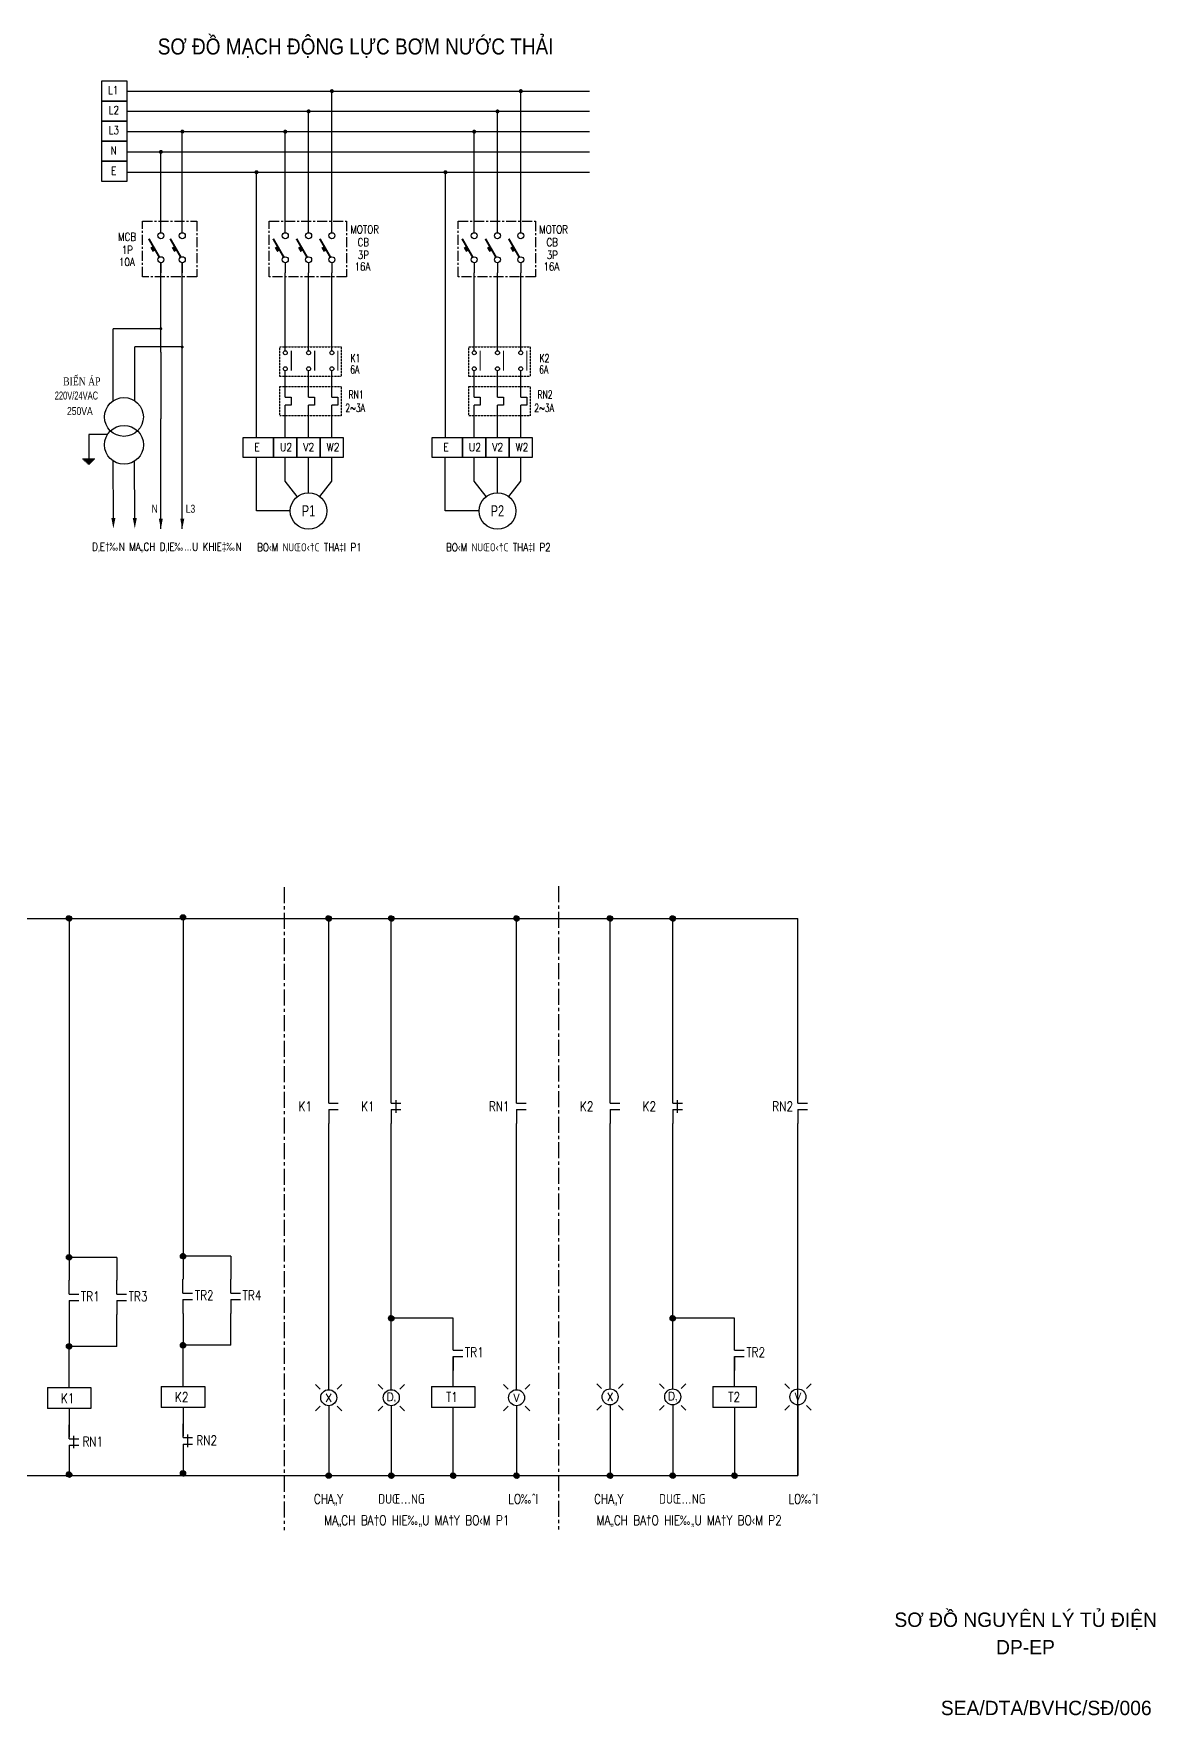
# Model space of a CAD drawing. Extents: x -157227 to -71197, y 203598 to 259601.
# Drawn here: x -106257 to -71197, y 203598 to 256151 of the extents above; entities that cross this region are included whole.
import ezdxf
from ezdxf.enums import TextEntityAlignment as Align

# ---------------------------------------------------------------- set-up
doc = ezdxf.new("R2010")
doc.units = 0
doc.header["$MEASUREMENT"] = 0
for name, pattern in [('CENTER', [2, 1.25, -0.25, 0.25, -0.25]), ('CONTINOUS', [0]), ('DASHED', [0.75, 0.5, -0.25]), ('HIDDEN', [0.375, 0.25, -0.125]), ('HIDDEN2', [0.1875, 0.125, -0.0625])]:
    doc.linetypes.add(name, pattern=pattern)
for name, color, linetype in [('0-----E-text', 3, 'Continuous'), ('0---TBD', 2, 'Continuous'), ('0---TEXT', 3, 'Continuous'), ('0-TEXTDIEN', 4, 'Continuous'), ('1-DAY', 4, 'DASHED'), ('2', 4, 'Continuous'), ('3', 3, 'Continuous'), ('4', 2, 'Continuous'), ('CHU', 2, 'Continuous'), ('CHUTO', 3, 'Continuous'), ('HIIDEN', 2, 'HIDDEN2'), ('PHU KIEN', 8, 'Continuous'), ('TBD', 2, 'Continuous'), ('TEXT', 7, 'Continuous'), ('TEXT-CS', 3, 'Continuous')]:
    doc.layers.add(name, color=color, linetype=linetype)
doc.layers.add('0---TBD---SD', color=2, linetype='Continuous', lineweight=25)
doc.layers.add('DAY DAN', color=4, linetype='HIDDEN', lineweight=25)
doc.styles.add('AVANTH', font='VHAVAN_0.SHX')
doc.styles.add('E-text', font='arial.ttf', dxfattribs={"width": 0.8})
doc.styles.add('ROMANS', font='romans1.shx', dxfattribs={"width": 0.8})
doc.styles.add('Romans1', font='romans1.shx', dxfattribs={"width": 0.6})
doc.styles.add('TEXT1', font='VHARIAL_4.TTF', dxfattribs={"width": 0.85, "height": 200})
doc.styles.add('VNS', font='vns.shx', dxfattribs={"width": 0.8})

# ---------------------------------------------------------------- blocks, each defined once
blk = doc.blocks.new('NETCHAM')
at = {"layer": 'PHU KIEN', "ltscale": 40}
h = blk.add_hatch(dxfattribs=at)
h.set_pattern_fill('ANSI31', color=2, scale=4.125, style=0)
h.set_pattern_definition([(45, (-1132542.619, -1771621.8266), (-0.36460193405, 0.36460193405), [])])
h.paths.add_polyline_path([(49.5, 0, 1), (-49.5, 0, 1)])
at = {"layer": 'PHU KIEN', "color": 2, "ltscale": 40}
blk.add_circle((0, 0), 49.5, dxfattribs=at)
blk = doc.blocks.new('TDM')
at = {"layer": '0---TBD---SD'}
for p, q in [((334849, 442398), (334849, 442782)), ((334849, 442398), (335027, 442398)), ((334938, 442398), (335115, 442398)), ((334849, 442221), (334849, 441837)), ((334849, 442221), (335027, 442221)), ((334938, 442221), (335115, 442221))]:
    blk.add_line(p, q, dxfattribs=at)
blk = doc.blocks.new('TDD')
at = {"layer": '0---TBD---SD'}
for p, q in [((333884, 442398), (333884, 442782)), ((333884, 442398), (334150, 442398)), ((334017, 442138), (334017, 442480)), ((333884, 442221), (333884, 441837)), ((333884, 442221), (334150, 442221))]:
    blk.add_line(p, q, dxfattribs=at)
blk = doc.blocks.new('di17')
at = {"layer": 'TBD', "color": 7}
for p, q in [((-159, 159), (-247, 247)), ((159, 159), (247, 247)), ((-159, -159), (-247, -247)), ((159, -159), (247, -247))]:
    blk.add_line(p, q, dxfattribs=at)
at = {"layer": 'TBD'}
blk.add_circle((0, 0), 150, dxfattribs=at)
at = {"layer": 'TBD', "color": 7, "style": 'Romans1'}
blk.add_text('D‚', height=150, dxfattribs=at).set_placement((0, 0), align=Align.MIDDLE)
blk = doc.blocks.new('di18')
at = {"layer": 'TBD', "color": 7}
for p, q in [((-159, 159), (-247, 247)), ((159, 159), (247, 247)), ((-159, -159), (-247, -247)), ((159, -159), (247, -247))]:
    blk.add_line(p, q, dxfattribs=at)
at = {"layer": 'TBD'}
blk.add_circle((0, 0), 150, dxfattribs=at)
at = {"layer": 'TBD', "color": 7, "style": 'Romans1'}
blk.add_text('V', height=150, dxfattribs=at).set_placement((0, 0), align=Align.MIDDLE)
blk = doc.blocks.new('di19')
at = {"layer": 'TBD', "color": 7}
for p, q in [((-159, 159), (-247, 247)), ((159, 159), (247, 247)), ((-159, -159), (-247, -247)), ((159, -159), (247, -247))]:
    blk.add_line(p, q, dxfattribs=at)
at = {"layer": 'TBD'}
blk.add_circle((0, 0), 150, dxfattribs=at)
at = {"layer": 'TBD', "color": 7, "style": 'Romans1'}
blk.add_text('X', height=150, dxfattribs=at).set_placement((0, 0), align=Align.MIDDLE)
blk = doc.blocks.new('DI2')
at = {"layer": 'TBD'}
for p, q in [((0, 1000), (0, 1250)), ((0, 250), (0, 0))]:
    blk.add_line(p, q, dxfattribs=at)
for points, const_width in [([(-37, 390), (-302, 850)], 50), ([(-177, 533), (-239, 641)], 60)]:
    blk.add_lwpolyline(points, dxfattribs=dict(at, const_width=const_width))
for centre in [(0, 925), (0, 325)]:
    blk.add_circle(centre, 75, dxfattribs=at)
blk = doc.blocks.new('DOT')
at = {"const_width": 50}
blk.add_lwpolyline([(-25, 0, 1), (25, 0, 1)], format="xyb", close=True, dxfattribs=at)
blk = doc.blocks.new('CB')
at = {"const_width": 0.3}
blk.add_lwpolyline([(0, 1.5), (5, 1.5)], dxfattribs=at)
for centre in [(0.5, 0), (4.5, 0)]:
    blk.add_circle(centre, 0.5)

msp = doc.modelspace()

# ---------------------------------------------------------------- hatches: boundary and pattern name
at = {"layer": '2'}
h = msp.add_hatch(dxfattribs=at)
h.set_pattern_fill('ANSI31', color=256, scale=262.5, angle=315, style=0)
h.set_pattern_definition([(0, (-9671.31, 275318.48), (1e-14, 32.8125), [])])
h.paths.add_polyline_path([(-104311, 242898), (-104759, 242898), (-104535, 242673)])

# ---------------------------------------------------------------- linework, layer by layer
at = {"color": 1, "linetype": 'CENTER', "ltscale": 250}
for points in [[(-102855, 250295), (-101156, 250295), (-101156, 248556), (-102855, 248556)], [(-98896, 250294), (-96480, 250294), (-96480, 248555), (-98896, 248555)], [(-92992, 250294), (-90575, 250294), (-90575, 248555), (-92992, 248555)]]:
    msp.add_lwpolyline(points, close=True, dxfattribs=at)
at = {"color": 1, "linetype": 'CENTER', "ltscale": 400}
for points in [[(-98430, 229481), (-98430, 209382)], [(-89856, 229506), (-89856, 209406)]]:
    msp.add_lwpolyline(points, dxfattribs=at)
at = {"layer": '0---TBD', "const_width": 45}
for points in [[(-102303, 246928, 1), (-102258, 246928, 1)], [(-101634, 246359, 1), (-101589, 246359, 1)]]:
    msp.add_lwpolyline(points, format="xyb", close=True, dxfattribs=at)
at = {"layer": '2', "color": 4}
for p, q in [((-96935, 250019), (-96935, 254354)), ((-91031, 250019), (-91031, 254354)), ((-97663, 250019), (-97663, 253721)), ((-91759, 250019), (-91759, 253721)), ((-98392, 250019), (-98392, 253087)), ((-92487, 250019), (-92487, 253087)), ((-99290, 243525), (-99290, 251820)), ((-93386, 243525), (-93386, 251820)), ((-98392, 246239), (-98392, 248678)), ((-97663, 246239), (-97663, 248678)), ((-96935, 246239), (-96935, 248678)), ((-92487, 246239), (-92487, 248678)), ((-91759, 246239), (-91759, 248678)), ((-91031, 246239), (-91031, 248678)), ((-98392, 244791), (-98392, 245614)), ((-97663, 244791), (-97663, 245614)), ((-96935, 244791), (-96935, 245614)), ((-92487, 244791), (-92487, 245614)), ((-91759, 244791), (-91759, 245614)), ((-91031, 244791), (-91031, 245614)), ((-98392, 243525), (-98392, 244541)), ((-97663, 243525), (-97663, 244541)), ((-96935, 243525), (-96935, 244541)), ((-92487, 243525), (-92487, 244541)), ((-91759, 243525), (-91759, 244541)), ((-91031, 243525), (-91031, 244541)), ((-99295, 241234), (-99295, 242915)), ((-98392, 242163), (-98392, 242915)), ((-97663, 241805), (-97663, 242915)), ((-96935, 242163), (-96935, 242915)), ((-93390, 241234), (-93390, 242915)), ((-92487, 242163), (-92487, 242915)), ((-91759, 241805), (-91759, 242915)), ((-91031, 242163), (-91031, 242915)), ((-98016, 241684), (-98392, 242163)), ((-97311, 241684), (-96935, 242163)), ((-92112, 241684), (-92487, 242163)), ((-91406, 241684), (-91031, 242163)), ((-98235, 241234), (-99295, 241234)), ((-92331, 241234), (-93390, 241234))]:
    msp.add_line(p, q, dxfattribs=at)
at = {"layer": '2'}
for p, q in [((-101611, 249930), (-101611, 253071)), ((-102281, 249930), (-102281, 252439)), ((-102281, 246201), (-102281, 248992)), ((-101611, 245774), (-101611, 248992)), ((-101611, 247497), (-101611, 247505)), ((-101611, 247441), (-101611, 247449)), ((-103767, 244680), (-103767, 246928)), ((-102281, 246928), (-103767, 246928)), ((-103097, 244676), (-103097, 246359)), ((-101611, 246359), (-103097, 246359)), ((-102281, 246201), (-102281, 244109)), ((-101611, 240671), (-101611, 245774)), ((-102281, 240671), (-102281, 244109)), ((-104528, 243627), (-104528, 242867)), ((-103960, 243627), (-104528, 243627)), ((-103764, 241011), (-103770, 242797)), ((-103095, 241011), (-103100, 242793))]:
    msp.add_line(p, q, dxfattribs=at)
at = {"layer": '2', "color": 2}
for p, q in [((-98392, 244791), (-98204, 244791)), ((-98204, 244541), (-98392, 244541)), ((-98204, 244791), (-98204, 244541)), ((-97663, 244791), (-97476, 244791)), ((-97476, 244541), (-97663, 244541)), ((-97476, 244791), (-97476, 244541)), ((-96935, 244791), (-96748, 244791)), ((-96748, 244541), (-96935, 244541)), ((-96748, 244791), (-96748, 244541)), ((-92487, 244791), (-92300, 244791)), ((-92300, 244541), (-92487, 244541)), ((-92300, 244791), (-92300, 244541)), ((-91759, 244791), (-91571, 244791)), ((-91571, 244541), (-91759, 244541)), ((-91571, 244791), (-91571, 244541)), ((-91031, 244791), (-90843, 244791)), ((-90843, 244541), (-91031, 244541)), ((-90843, 244791), (-90843, 244541))]:
    msp.add_line(p, q, dxfattribs=at)
at = {"layer": '2', "color": 1, "linetype": 'HIDDEN2', "ltscale": 4}
for points in [[(-98563, 246361), (-96641, 246361), (-96641, 245439), (-98563, 245439)], [(-92659, 246361), (-90737, 246361), (-90737, 245439), (-92659, 245439)], [(-98563, 245126), (-96641, 245126), (-96641, 244205), (-98563, 244205)], [(-92659, 245126), (-90737, 245126), (-90737, 244205), (-92659, 244205)]]:
    msp.add_lwpolyline(points, close=True, dxfattribs=at)
at = {"layer": '2', "color": 2}
for points in [[(-99720, 242915), (-98756, 242915), (-98756, 243525), (-99720, 243525)], [(-98756, 242915), (-98027, 242915), (-98027, 243525), (-98756, 243525)], [(-98027, 242915), (-97299, 242915), (-97299, 243525), (-98027, 243525)], [(-97299, 242915), (-96571, 242915), (-96571, 243525), (-97299, 243525)], [(-93815, 242915), (-92851, 242915), (-92851, 243525), (-93815, 243525)], [(-92851, 242915), (-92123, 242915), (-92123, 243525), (-92851, 243525)], [(-92123, 242915), (-91395, 242915), (-91395, 243525), (-92123, 243525)], [(-91395, 242915), (-90667, 242915), (-90667, 243525), (-91395, 243525)]]:
    msp.add_lwpolyline(points, close=True, dxfattribs=at)
for points in [[(-103764, 240688, 0, 125, 0), (-103764, 241011, 125, 125, 0)], [(-103095, 240688, 0, 125, 0), (-103095, 241011, 125, 125, 0)], [(-102281, 240671, 0, 125, 0), (-102281, 240995, 125, 125, 0)], [(-101611, 240671, 0, 125, 0), (-101611, 240995, 125, 125, 0)]]:
    msp.add_lwpolyline(points, format="xyseb", dxfattribs=at)
for centre in [(-103435, 244172), (-103432, 243301)]:
    msp.add_circle(centre, 607, dxfattribs=at)
at = {"layer": '4'}
for points in [[(-104140, 254043), (-103331, 254043), (-103331, 254668), (-104140, 254668)], [(-104140, 253418), (-103331, 253418), (-103331, 254043), (-104140, 254043)], [(-104140, 252793), (-103331, 252793), (-103331, 253418), (-104140, 253418)], [(-104140, 252168), (-103331, 252168), (-103331, 252793), (-104140, 252793)], [(-104140, 251543), (-103331, 251543), (-103331, 252168), (-104140, 252168)]]:
    msp.add_lwpolyline(points, close=True, dxfattribs=at)
at = {"layer": 'CHU', "color": 2}
for p, q in [((-105828, 213839), (-105828, 213187)), ((-105828, 213839), (-104471, 213839)), ((-104471, 213839), (-104471, 213187)), ((-102267, 213874), (-102267, 213222)), ((-102267, 213874), (-100909, 213874)), ((-100909, 213874), (-100909, 213222)), ((-93824, 213874), (-93824, 213222)), ((-93824, 213874), (-92466, 213874)), ((-92466, 213874), (-92466, 213222)), ((-85029, 213874), (-85029, 213222)), ((-85029, 213874), (-83671, 213874)), ((-83671, 213874), (-83671, 213222)), ((-104471, 213187), (-105828, 213187)), ((-100909, 213222), (-102267, 213222)), ((-92466, 213222), (-93824, 213222)), ((-83671, 213222), (-85029, 213222))]:
    msp.add_line(p, q, dxfattribs=at)
at = {"layer": 'CHUTO', "color": 3}
for p, q in [((-137046, 228501), (-82368, 228501)), ((-105149, 228501), (-105149, 217911)), ((-101588, 228536), (-101588, 217946)), ((-97035, 223161), (-97035, 228501)), ((-95078, 223161), (-95078, 228501)), ((-91163, 223161), (-91163, 228501)), ((-88240, 223161), (-88240, 228501)), ((-86283, 223161), (-86283, 228501)), ((-82368, 223161), (-82368, 228501)), ((-97035, 213776), (-97035, 222091)), ((-95078, 213776), (-95078, 222091)), ((-91163, 213776), (-91163, 222091)), ((-88240, 213801), (-88240, 222091)), ((-86283, 213801), (-86283, 222091)), ((-82368, 211089), (-82368, 222091)), ((-105149, 217911), (-105149, 217193)), ((-103656, 217911), (-105149, 217911)), ((-103656, 217911), (-103656, 217193)), ((-101588, 217946), (-101588, 217228)), ((-100094, 217946), (-101588, 217946)), ((-100094, 217946), (-100094, 217228)), ((-105149, 216122), (-105149, 215128)), ((-103656, 215128), (-103656, 216122)), ((-101588, 216157), (-101588, 215163)), ((-100094, 215163), (-100094, 216157)), ((-93145, 216007), (-95078, 216007)), ((-93145, 215013), (-93145, 216007)), ((-84350, 216007), (-86283, 216007)), ((-84350, 215013), (-84350, 216007)), ((-105149, 213839), (-105149, 215128)), ((-103656, 215128), (-105149, 215128)), ((-101588, 213874), (-101588, 215163)), ((-100094, 215163), (-101588, 215163)), ((-93145, 213874), (-93145, 214812)), ((-84350, 213874), (-84350, 214812)), ((-105149, 213197), (-105149, 212291)), ((-101588, 213232), (-101588, 212326)), ((-97035, 213276), (-97035, 211089)), ((-95078, 213276), (-95078, 211089)), ((-93145, 211089), (-93145, 213222)), ((-91163, 213276), (-91163, 211089)), ((-88240, 213301), (-88240, 211089)), ((-86283, 213301), (-86283, 211089)), ((-84350, 213222), (-84350, 211089)), ((-82368, 213301), (-82368, 211089)), ((-105149, 211655), (-105149, 211124)), ((-101588, 211690), (-101588, 211159)), ((-137046, 211089), (-82368, 211089))]:
    msp.add_line(p, q, dxfattribs=at)
at = {"layer": 'DAY DAN', "linetype": 'ByBlock'}
for p, q in [((-103331, 254353), (-88887, 254354)), ((-103331, 253728), (-88887, 253723)), ((-103331, 253092), (-88887, 253088)), ((-103331, 252455), (-88887, 252454)), ((-103331, 251821), (-88887, 251821))]:
    msp.add_line(p, q, dxfattribs=at)
at = {"layer": 'HIIDEN', "linetype": 'CONTINOUS'}
for centre in [(-97663, 241234), (-91759, 241234)]:
    msp.add_circle(centre, 572, dxfattribs=at)
at = {"layer": 'TBD', "linetype": 'ByBlock', "const_width": 62.5}
for points in [[(-96966, 254354, 1), (-96904, 254354, 1)], [(-91062, 254354, 1), (-90999, 254354, 1)], [(-97695, 253721, 1), (-97632, 253721, 1)], [(-91790, 253721, 1), (-91728, 253721, 1)], [(-101639, 253091, 1), (-101577, 253091, 1)], [(-98423, 253087, 1), (-98360, 253087, 1)], [(-92518, 253087, 1), (-92456, 253087, 1)], [(-102311, 252455, 1), (-102249, 252455, 1)], [(-99322, 251820, 1), (-99259, 251820, 1)], [(-93417, 251820, 1), (-93355, 251820, 1)]]:
    msp.add_lwpolyline(points, format="xyb", close=True, dxfattribs=at)

# ---------------------------------------------------------------- block references
at = {"color": 0, "ltscale": 40, "xscale": 1.666666666656965, "yscale": 1.666666666656965, "zscale": 1.666666666656965}
for name, p in [('di19', (-97035, 213526)), ('di17', (-95078, 213526)), ('di18', (-91163, 213526)), ('di19', (-88240, 213551)), ('di17', (-86283, 213551)), ('di18', (-82368, 213551))]:
    msp.add_blockref(name, p, dxfattribs=at)
at = {"layer": '0---TBD', "xscale": 0.7199999997392297, "yscale": 0.7199999997392297, "zscale": 0.7199999997392297}
for p in [(-102281, 246928), (-101611, 246359)]:
    msp.add_blockref('DOT', p, dxfattribs=at)
at = {"layer": '1-DAY', "xscale": 1.25, "yscale": 1.25, "zscale": 1.25}
for p in [(-102281, 248680), (-101611, 248680), (-98392, 248678), (-97663, 248678), (-96935, 248678), (-92487, 248678), (-91759, 248678), (-91031, 248678)]:
    msp.add_blockref('DI2', p, dxfattribs=at)
at = {"layer": '2', "color": 2, "xscale": 125, "yscale": 125, "zscale": 125, "rotation": 269.9999999999999}
for p in [(-98392, 246239), (-97663, 246239), (-96935, 246239), (-92487, 246239), (-91759, 246239), (-91031, 246239)]:
    msp.add_blockref('CB', p, dxfattribs=at)
at = {"layer": 'CHUTO', "color": 3, "xscale": 1.133333333331393, "yscale": 1.133333333331393, "zscale": 1.133333333331393}
for p in [(-483552, -289142), (-479990, -289107)]:
    msp.add_blockref('TDD', p, dxfattribs=at)
at = {"layer": 'PHU KIEN', "color": 3}
for name, p, xscale, yscale, zscale in [('NETCHAM', (-101588, 228536), 1.666666666656965, 1.666666666656965, 1.666666666656965), ('NETCHAM', (-105149, 228501), 1.666666666656965, 1.666666666656965, 1.666666666656965), ('NETCHAM', (-97035, 228501), 1.666666666656965, 1.666666666656965, 1.666666666656965), ('NETCHAM', (-95078, 228501), 1.666666666656965, 1.666666666656965, 1.666666666656965), ('NETCHAM', (-91163, 228501), 1.666666666656965, 1.666666666656965, 1.666666666656965), ('NETCHAM', (-88240, 228501), 1.666666666656965, 1.666666666656965, 1.666666666656965), ('NETCHAM', (-86283, 228501), 1.666666666656965, 1.666666666656965, 1.666666666656965), ('TDM', (-476531, -278658), 1.133333333331393, 1.133333333331393, 1.133333333331393), ('TDD', (-473480, -278658), 1.133333333331393, 1.133333333331393, 1.133333333331393), ('TDM', (-470659, -278658), 1.133333333331393, 1.133333333331393, 1.133333333331393), ('TDM', (-467736, -278658), 1.133333333331393, 1.133333333331393, 1.133333333331393), ('TDD', (-464685, -278658), 1.133333333331393, 1.133333333331393, 1.133333333331393), ('TDM', (-461864, -278658), 1.133333333331393, 1.133333333331393, 1.133333333331393), ('NETCHAM', (-105149, 217911), 1.666666666656965, 1.666666666656965, 1.666666666656965), ('NETCHAM', (-101588, 217946), 1.666666666656965, 1.666666666656965, 1.666666666656965), ('TDM', (-484646, -284626), 1.133333333331393, 1.133333333331393, 1.133333333331393), ('TDM', (-483152, -284626), 1.133333333331393, 1.133333333331393, 1.133333333331393), ('TDM', (-481084, -284591), 1.133333333331393, 1.133333333331393, 1.133333333331393), ('TDM', (-479590, -284591), 1.133333333331393, 1.133333333331393, 1.133333333331393), ('NETCHAM', (-95078, 216007), 1.666666666656965, 1.666666666656965, 1.666666666656965), ('NETCHAM', (-86283, 216007), 1.666666666656965, 1.666666666656965, 1.666666666656965), ('NETCHAM', (-105149, 215128), 1.666666666656965, 1.666666666656965, 1.666666666656965), ('NETCHAM', (-101588, 215163), 1.666666666656965, 1.666666666656965, 1.666666666656965), ('TDM', (-472641, -286371), 1.133333333331393, 1.133333333331393, 1.133333333331393), ('TDM', (-463846, -286371), 1.133333333331393, 1.133333333331393, 1.133333333331393), ('NETCHAM', (-105149, 211124), 1.666666666656965, 1.666666666656965, 1.666666666656965), ('NETCHAM', (-101588, 211159), 1.666666666656965, 1.666666666656965, 1.666666666656965), ('NETCHAM', (-97035, 211089), 1.666666666656965, 1.666666666656965, 1.666666666656965), ('NETCHAM', (-95078, 211089), 1.666666666656965, 1.666666666656965, 1.666666666656965), ('NETCHAM', (-93145, 211089), 1.666666666656965, 1.666666666656965, 1.666666666656965), ('NETCHAM', (-91163, 211089), 1.666666666656965, 1.666666666656965, 1.666666666656965), ('NETCHAM', (-88240, 211089), 1.666666666656965, 1.666666666656965, 1.666666666656965), ('NETCHAM', (-86283, 211089), 1.666666666656965, 1.666666666656965, 1.666666666656965), ('NETCHAM', (-84350, 211089), 1.666666666656965, 1.666666666656965, 1.666666666656965)]:
    msp.add_blockref(name, p, dxfattribs=dict(at, xscale=xscale, yscale=yscale, zscale=zscale))

# ---------------------------------------------------------------- texts
at = {"layer": '0-----E-text', "color": 6, "style": 'E-text', "width": 0.85}
msp.add_text('SƠ ĐỒ MẠCH ĐỘNG LỰC BƠM NƯỚC THẢI ', height=500, rotation=0, dxfattribs=at).set_placement((-96110, 255499), align=Align.CENTER)
at = {"layer": '0---TEXT', "color": 3, "style": 'Romans1', "width": 0.85}
for s, p in [('E', (-99359, 243103)), ('U2', (-98559, 243103)), ('V2', (-97831, 243103)), ('W2', (-97097, 243103)), ('E', (-93455, 243103)), ('U2', (-92655, 243103)), ('V2', (-91927, 243103)), ('W2', (-91192, 243103))]:
    msp.add_text(s, height=250, rotation=0, dxfattribs=at).set_placement(p)
at = {"layer": '0-TEXTDIEN', "color": 3, "width": 0.8}
for s, style, p in [('K1', 'Romans1', (-97978, 222479)), ('K1', 'Romans1', (-96021, 222479)), ('RN1', 'Romans1', (-92031, 222479)), ('K2', 'Romans1', (-89183, 222479)), ('K2', 'Romans1', (-87226, 222479)), ('RN2', 'Romans1', (-83171, 222479)), ('TR1', 'Romans1', (-104779, 216541)), ('TR3', 'ROMANS', (-103286, 216541)), ('TR2', 'Romans1', (-101218, 216576)), ('TR4', 'ROMANS', (-99725, 216576)), ('TR1', 'Romans1', (-92775, 214796)), ('TR2', 'Romans1', (-83980, 214796)), ('K1', 'ROMANS', (-105403, 213359)), ('K2', 'ROMANS', (-101841, 213394)), ('T1', 'ROMANS', (-93367, 213394)), ('T2', 'ROMANS', (-84545, 213394)), ('RN2', 'ROMANS', (-101170, 212040)), ('RN1', 'ROMANS', (-104732, 212005))]:
    msp.add_text(s, height=300, rotation=0, dxfattribs=dict(at, style=style)).set_placement(p)
at = {"layer": '3', "color": 3}
for s, style, width, p in [('K1', 'Romans1', 0.7, (-96349, 245885)), ('K2', 'Romans1', 0.7, (-90444, 245885)), ('6A', 'Romans1', 0.7, (-96362, 245530)), ('6A', 'Romans1', 0.7, (-90457, 245530)), ('220V/24VAC', 'VNS', 0.7, (-105596, 244716)), ('RN1', 'Romans1', 0.7, (-96415, 244746)), ('RN2', 'Romans1', 0.7, (-90510, 244746)), ('250VA', 'VNS', 0.8, (-105213, 244232)), ('2~3A', 'Romans1', 0.7, (-96514, 244329)), ('2~3A', 'Romans1', 0.7, (-90610, 244329))]:
    msp.add_text(s, height=250, rotation=0, dxfattribs=dict(at, style=style, width=width)).set_placement(p)
at = {"layer": '3', "color": 3, "insert": (-105334, 245410), "char_height": 250, "width": 40564.42, "attachment_point": 1, "style": 'VNS'}
msp.add_mtext('{\\fVNI-Times|b0|i0|c0|p2;BIEÁN AÙP}', dxfattribs=at)
at = {"layer": '3', "color": 3, "style": 'VNS', "width": 0.8}
for tag, p in [('N', (-102474, 241303)), ('L3', (-101355, 241303))]:
    msp.add_attdef(tag, text='', height=250, rotation=0, dxfattribs=at).set_placement(p, align=Align.MIDDLE_CENTER)
at = {"layer": 'TEXT', "color": 6, "style": 'TEXT1', "width": 0.7}
for s, p in [('P1', (-97665, 241064)), ('P2', (-91761, 241064))]:
    msp.add_text(s, height=350, rotation=0, dxfattribs=at).set_placement(p, align=Align.CENTER)
at = {"layer": 'TEXT', "color": 3, "style": 'Romans1', "width": 0.8}
for s, p in [('CHA„Y', (-97499, 210211)), ('DUŒ…NG', (-95486, 210211)), ('LO‰ˆI', (-91422, 210211)), ('CHA„Y', (-88741, 210211)), ('DUŒ…NG', (-86708, 210211)), ('LO‰ˆI', (-82666, 210211)), ('MA„CH BA†O HIE‰„U MA†Y BO‹M P1', (-97176, 209545)), ('MA„CH BA†O HIE‰„U MA†Y BO‹M P2', (-88662, 209545))]:
    msp.add_text(s, height=300, rotation=0, dxfattribs=at).set_placement(p)
at = {"layer": 'TEXT', "lineweight": 100, "style": 'AVANTH'}
for s, p in [('s¬ ®å nguyªn lý tñ ®iÖn ', (-79354, 206362)), ('dp-ep', (-76177, 205504)), ('SEA/DTA/bvhc/s®/006', (-77902, 203605))]:
    msp.add_text(s, height=450, rotation=0, dxfattribs=at).set_placement(p)
at = {"layer": 'TEXT-CS', "linetype": 'Continuous', "style": 'Romans1', "width": 0.8}
for s, p in [('MOTOR', (-96361, 249908)), ('MOTOR', (-90457, 249908)), ('MCB', (-103619, 249676)), ('CB', (-96132, 249507)), ('CB', (-90228, 249507)), ('10A', (-103590, 248890)), ('1P', (-103503, 249267)), ('3P', (-96125, 249109)), ('3P', (-90221, 249109)), ('16A', (-96229, 248747)), ('16A', (-90324, 248747)), ('D‚E†‰N MA„CH D‚IE‰…U KHIE‡‰N', (-104426, 239992)), ('BO‹M NUŒO‹†C THA‡I P1', (-99272, 239974)), ('BO‹M NUŒO‹†C THA‡I P2', (-93367, 239974))]:
    msp.add_text(s, height=250, rotation=0, dxfattribs=at).set_placement(p)
for tag, p in [('L1', (-103769, 254389)), ('L2', (-103746, 253764)), ('L3', (-103746, 253131)), ('N', (-103753, 252497)), ('E', (-103753, 251864))]:
    msp.add_attdef(tag, text='', height=250, rotation=0, dxfattribs=at).set_placement(p, align=Align.MIDDLE_CENTER)

doc.saveas('drawing.dxf')
